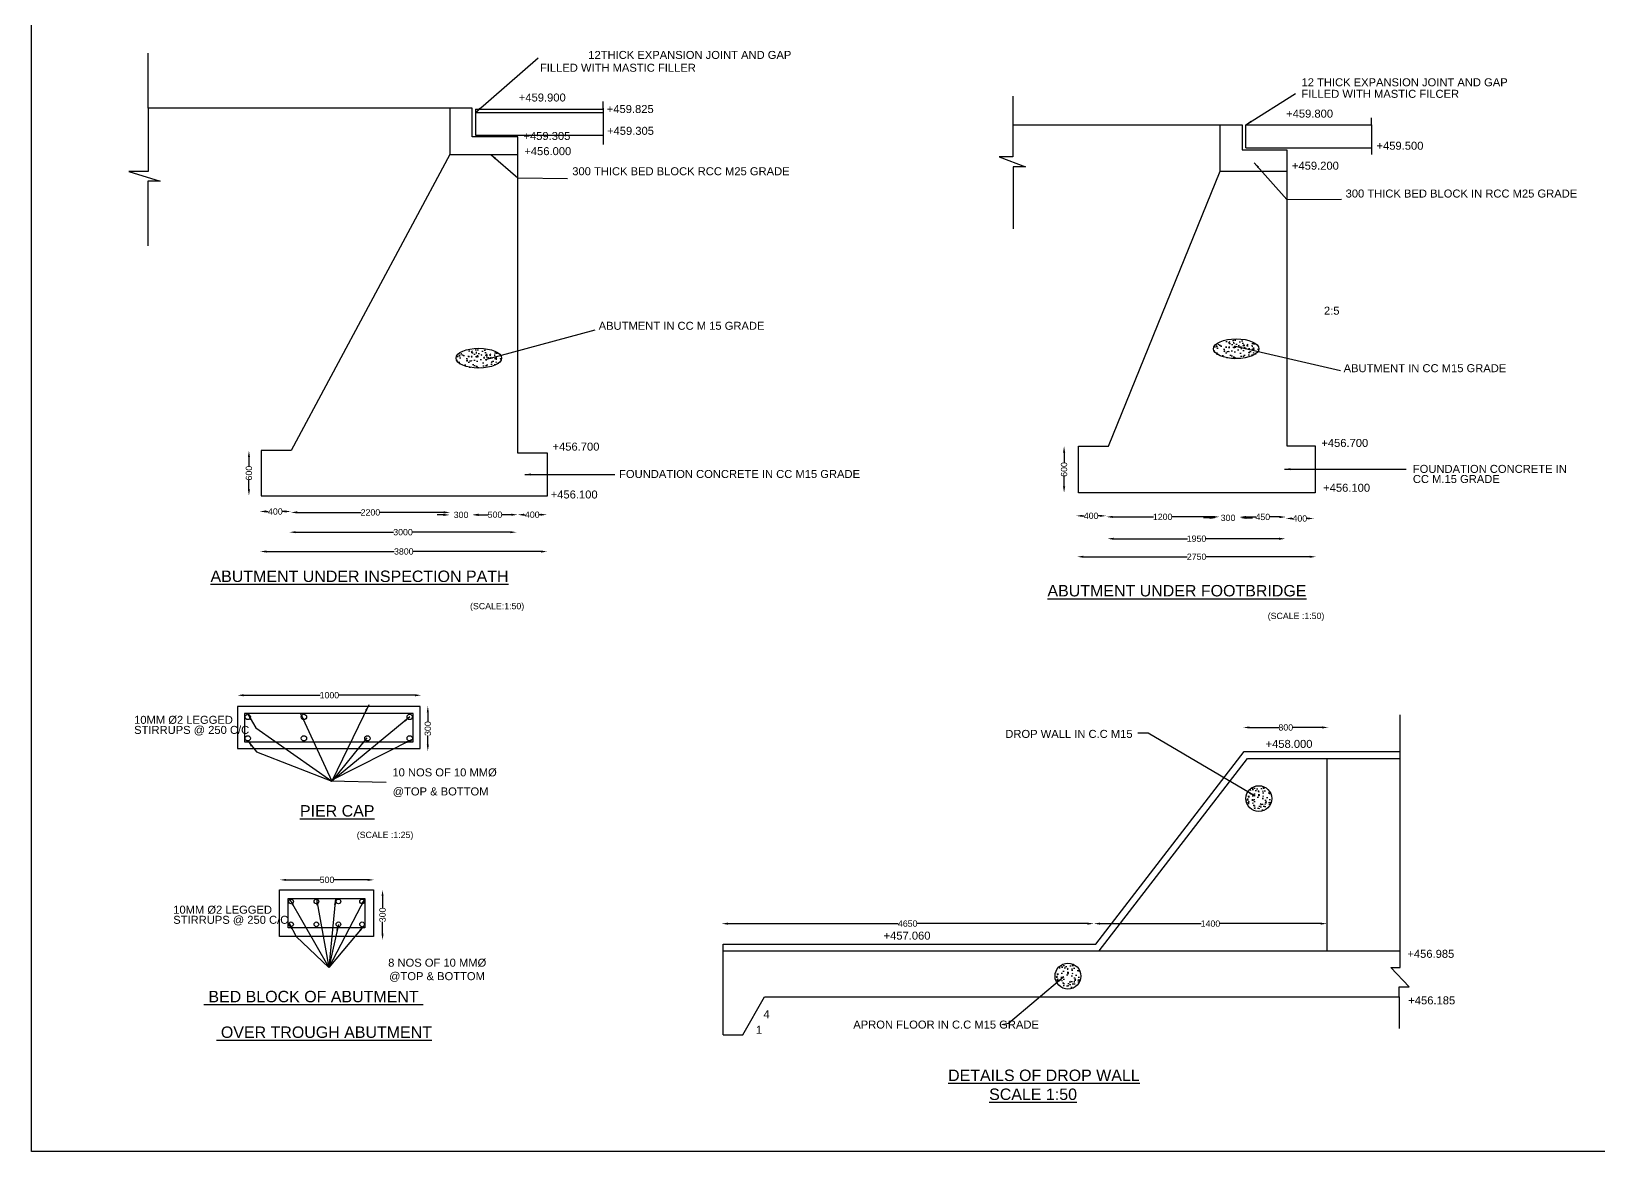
# Model space of a CAD drawing. Header units: millimetres. Extents: x 2521397 to 2545229, y 44350143 to 44367273.
# Drawn here: x 2521397 to 2535111, y 44350223 to 44360028 of the extents above; entities that cross this region are included whole.
import ezdxf

# ---------------------------------------------------------------- set-up
doc = ezdxf.new("R2010")
doc.units = ezdxf.units.MM
doc.header["$MEASUREMENT"] = 0
for name, color, linetype in [('DIMENSION', 7, 'Continuous'), ('DRAWING', 2, 'Continuous'), ('TEXT', 7, 'Continuous')]:
    doc.layers.add(name, color=color, linetype=linetype)
doc.styles.get("Standard").update_dxf_attribs({"font": 'arial.ttf', "height": 55})
doc.dimstyles.get("Standard").update_dxf_attribs({"dimtxt": 55, "dimasz": 55, "dimexe": 0.18, "dimexo": 0.0625, "dimgap": 0.09, "dimtad": 0, "dimdec": 0, "dimzin": 0, "dimdsep": 46, "dimtxsty": 'Standard', "dimcen": 0.09, "dimse1": 1, "dimse2": 1, "dimadec": 0, "dimazin": 0, "dimtfac": 1, "dimtdec": 0, "dimtofl": 0, "dimtmove": 0, "dimatfit": 3, "dimfxl": 1, "dimtolj": 1, "dimtzin": 0, "dimarcsym": 0})

# ---------------------------------------------------------------- blocks, each defined once
blk = doc.blocks.new('*D84')
at = {"layer": 'Defpoints', "color": 0, "transparency": 16777216}
for p in [(2527436, 44352239), (2530694, 44352219), (2530694, 44352202)]:
    blk.add_point(p, dxfattribs=at)
at = {"layer": 'TEXT', "color": 0, "lineweight": -2, "transparency": 16777216}
for p, q in [((2527492, 44352219), (2528982, 44352219)), ((2530638, 44352219), (2529148, 44352219))]:
    blk.add_line(p, q, dxfattribs=at)
at = {"layer": 'TEXT', "color": 0, "transparency": 16777216}
for points in [[(2527492, 44352228), (2527492, 44352210), (2527436, 44352219)], [(2530638, 44352228), (2530638, 44352210), (2530694, 44352219)]]:
    blk.add_solid(points, dxfattribs=at)
at = {"layer": 'TEXT', "color": 0, "transparency": 16777216, "insert": (2529065, 44352219), "char_height": 55, "attachment_point": 5}
blk.add_mtext('\\A1;4650', dxfattribs=at)
blk = doc.blocks.new('*D85')
at = {"layer": 'Defpoints', "color": 0, "transparency": 16777216}
for p in [(2530694, 44352219), (2532734, 44352219), (2532734, 44352219)]:
    blk.add_point(p, dxfattribs=at)
at = {"layer": 'TEXT', "color": 0, "lineweight": -2, "transparency": 16777216}
for p, q in [((2530748, 44352219), (2531634, 44352219)), ((2532678, 44352219), (2531793, 44352219))]:
    blk.add_line(p, q, dxfattribs=at)
at = {"layer": 'TEXT', "color": 0, "transparency": 16777216}
for points in [[(2530748, 44352228), (2530748, 44352210), (2530694, 44352219)], [(2532678, 44352228), (2532678, 44352210), (2532734, 44352219)]]:
    blk.add_solid(points, dxfattribs=at)
at = {"layer": 'TEXT', "color": 0, "transparency": 16777216, "insert": (2531714, 44352219), "char_height": 55, "attachment_point": 5}
blk.add_mtext('\\A1;1400', dxfattribs=at)
blk = doc.blocks.new('*D86')
at = {"layer": 'Defpoints', "color": 0, "transparency": 16777216}
for p in [(2532000, 44353931), (2532746, 44353936), (2532746, 44353913)]:
    blk.add_point(p, dxfattribs=at)
at = {"layer": 'TEXT', "color": 0, "lineweight": -2, "transparency": 16777216}
for p, q in [((2532055, 44353936), (2532312, 44353936)), ((2532691, 44353936), (2532434, 44353936))]:
    blk.add_line(p, q, dxfattribs=at)
at = {"layer": 'TEXT', "color": 0, "transparency": 16777216}
for points in [[(2532055, 44353945), (2532055, 44353927), (2532000, 44353936)], [(2532691, 44353945), (2532691, 44353927), (2532746, 44353936)]]:
    blk.add_solid(points, dxfattribs=at)
at = {"layer": 'TEXT', "color": 0, "transparency": 16777216, "insert": (2532373, 44353936), "char_height": 55, "attachment_point": 5}
blk.add_mtext('\\A1;800', dxfattribs=at)
blk = doc.blocks.new('*D87')
at = {"layer": 'Defpoints', "color": 0, "transparency": 16777216}
for p in [(2530548, 44355440), (2532638, 44355435), (2532638, 44355430)]:
    blk.add_point(p, dxfattribs=at)
at = {"layer": 'TEXT', "color": 0, "lineweight": -2, "transparency": 16777216}
for p, q in [((2530602, 44355430), (2531510, 44355430)), ((2532583, 44355430), (2531675, 44355430))]:
    blk.add_line(p, q, dxfattribs=at)
at = {"layer": 'TEXT', "color": 0, "transparency": 16777216}
for points in [[(2530602, 44355439), (2530602, 44355421), (2530548, 44355430)], [(2532583, 44355439), (2532583, 44355421), (2532638, 44355430)]]:
    blk.add_solid(points, dxfattribs=at)
at = {"layer": 'TEXT', "color": 0, "transparency": 16777216, "insert": (2531593, 44355430), "char_height": 55, "attachment_point": 5}
blk.add_mtext('\\A1;2750', dxfattribs=at)
blk = doc.blocks.new('*D88')
at = {"layer": 'Defpoints', "color": 0, "transparency": 16777216}
for p in [(2530813, 44355588), (2530813, 44355588), (2532370, 44355595)]:
    blk.add_point(p, dxfattribs=at)
at = {"layer": 'TEXT', "color": 0, "lineweight": -2, "transparency": 16777216}
for p, q in [((2530868, 44355588), (2531512, 44355588)), ((2532315, 44355588), (2531671, 44355588))]:
    blk.add_line(p, q, dxfattribs=at)
at = {"layer": 'TEXT', "color": 0, "transparency": 16777216}
for points in [[(2530868, 44355597), (2530868, 44355578), (2530813, 44355588)], [(2532315, 44355597), (2532315, 44355578), (2532370, 44355588)]]:
    blk.add_solid(points, dxfattribs=at)
at = {"layer": 'TEXT', "color": 0, "transparency": 16777216, "insert": (2531592, 44355588), "char_height": 55, "attachment_point": 5}
blk.add_mtext('\\A1;1950', dxfattribs=at)
blk = doc.blocks.new('*D89')
at = {"layer": 'Defpoints', "color": 0, "transparency": 16777216}
for p in [(2530539, 44355788), (2530539, 44355788), (2530802, 44355776)]:
    blk.add_point(p, dxfattribs=at)
at = {"layer": 'TEXT', "color": 0, "lineweight": -2, "transparency": 16777216}
for p, q in [((2530594, 44355788), (2530609, 44355788)), ((2530747, 44355788), (2530732, 44355788))]:
    blk.add_line(p, q, dxfattribs=at)
at = {"layer": 'TEXT', "color": 0, "transparency": 16777216}
for points in [[(2530594, 44355797), (2530594, 44355779), (2530539, 44355788)], [(2530747, 44355797), (2530747, 44355779), (2530802, 44355788)]]:
    blk.add_solid(points, dxfattribs=at)
at = {"layer": 'TEXT', "color": 0, "transparency": 16777216, "insert": (2530670, 44355788), "char_height": 55, "attachment_point": 5}
blk.add_mtext('\\A1;400', dxfattribs=at)
blk = doc.blocks.new('*D90')
at = {"layer": 'Defpoints', "color": 0, "transparency": 16777216}
for p in [(2530802, 44355788), (2531791, 44355781), (2531791, 44355779)]:
    blk.add_point(p, dxfattribs=at)
at = {"layer": 'TEXT', "color": 0, "lineweight": -2, "transparency": 16777216}
for p, q in [((2530857, 44355779), (2531217, 44355779)), ((2531736, 44355779), (2531376, 44355779))]:
    blk.add_line(p, q, dxfattribs=at)
at = {"layer": 'TEXT', "color": 0, "transparency": 16777216}
for points in [[(2530857, 44355788), (2530857, 44355770), (2530802, 44355779)], [(2531736, 44355788), (2531736, 44355770), (2531791, 44355779)]]:
    blk.add_solid(points, dxfattribs=at)
at = {"layer": 'TEXT', "color": 0, "transparency": 16777216, "insert": (2531296, 44355779), "char_height": 55, "attachment_point": 5}
blk.add_mtext('\\A1;1200', dxfattribs=at)
blk = doc.blocks.new('*D91')
at = {"layer": 'Defpoints', "color": 0, "transparency": 16777216}
for p in [(2531764, 44355774), (2531973, 44355770), (2531973, 44355770)]:
    blk.add_point(p, dxfattribs=at)
at = {"layer": 'TEXT', "color": 0, "lineweight": -2, "transparency": 16777216}
for p, q in [((2531708, 44355770), (2531654, 44355770)), ((2532028, 44355770), (2532083, 44355770))]:
    blk.add_line(p, q, dxfattribs=at)
at = {"layer": 'TEXT', "color": 0, "transparency": 16777216}
for points in [[(2531708, 44355780), (2531708, 44355761), (2531764, 44355770)], [(2532028, 44355780), (2532028, 44355761), (2531973, 44355770)]]:
    blk.add_solid(points, dxfattribs=at)
at = {"layer": 'TEXT', "color": 0, "transparency": 16777216, "insert": (2531868, 44355770), "char_height": 55, "attachment_point": 5}
blk.add_mtext('\\A1;300', dxfattribs=at)
blk = doc.blocks.new('*D92')
at = {"layer": 'Defpoints', "color": 0, "transparency": 16777216}
for p in [(2531970, 44355771), (2532374, 44355778), (2532374, 44355770)]:
    blk.add_point(p, dxfattribs=at)
at = {"layer": 'TEXT', "color": 0, "lineweight": -2, "transparency": 16777216}
for p, q in [((2532025, 44355778), (2532110, 44355778)), ((2532318, 44355778), (2532233, 44355778))]:
    blk.add_line(p, q, dxfattribs=at)
at = {"layer": 'TEXT', "color": 0, "transparency": 16777216}
for points in [[(2532025, 44355787), (2532025, 44355768), (2531970, 44355778)], [(2532318, 44355787), (2532318, 44355768), (2532374, 44355778)]]:
    blk.add_solid(points, dxfattribs=at)
at = {"layer": 'TEXT', "color": 0, "transparency": 16777216, "insert": (2532172, 44355778), "char_height": 55, "attachment_point": 5}
blk.add_mtext('\\A1;450', dxfattribs=at)
blk = doc.blocks.new('*D93')
at = {"layer": 'Defpoints', "color": 0, "transparency": 16777216}
for p in [(2532374, 44355778), (2532620, 44355772), (2532620, 44355765)]:
    blk.add_point(p, dxfattribs=at)
at = {"layer": 'TEXT', "color": 0, "lineweight": -2, "transparency": 16777216}
for p, q in [((2532428, 44355765), (2532435, 44355765)), ((2532564, 44355765), (2532558, 44355765))]:
    blk.add_line(p, q, dxfattribs=at)
at = {"layer": 'TEXT', "color": 0, "transparency": 16777216}
for points in [[(2532428, 44355774), (2532428, 44355756), (2532374, 44355765)], [(2532564, 44355774), (2532564, 44355756), (2532620, 44355765)]]:
    blk.add_solid(points, dxfattribs=at)
at = {"layer": 'TEXT', "color": 0, "transparency": 16777216, "insert": (2532496, 44355765), "char_height": 55, "attachment_point": 5}
blk.add_mtext('\\A1;400', dxfattribs=at)
blk = doc.blocks.new('*D94')
at = {"layer": 'Defpoints', "color": 0, "transparency": 16777216}
for p in [(2530433, 44356398), (2530559, 44356398), (2530559, 44355990)]:
    blk.add_point(p, dxfattribs=at)
at = {"layer": 'TEXT', "color": 0, "lineweight": -2, "transparency": 16777216}
for p, q in [((2530433, 44356342), (2530433, 44356255)), ((2530433, 44356046), (2530433, 44356133))]:
    blk.add_line(p, q, dxfattribs=at)
at = {"layer": 'TEXT', "color": 0, "transparency": 16777216}
for points in [[(2530424, 44356342), (2530443, 44356342), (2530433, 44356398)], [(2530424, 44356046), (2530443, 44356046), (2530433, 44355990)]]:
    blk.add_solid(points, dxfattribs=at)
at = {"layer": 'TEXT', "color": 0, "transparency": 16777216, "insert": (2530433, 44356194), "char_height": 55, "attachment_point": 5, "rotation": 90}
blk.add_mtext('\\A1;600', dxfattribs=at)
blk = doc.blocks.new('*D95')
at = {"layer": 'Defpoints', "color": 0, "transparency": 16777216}
for p in [(2523571, 44352578), (2524396, 44352602), (2524396, 44352558)]:
    blk.add_point(p, dxfattribs=at)
at = {"layer": 'DIMENSION', "color": 0, "lineweight": -2, "transparency": 16777216}
for p, q in [((2523626, 44352602), (2523923, 44352602)), ((2524341, 44352602), (2524044, 44352602))]:
    blk.add_line(p, q, dxfattribs=at)
at = {"layer": 'DIMENSION', "color": 0, "transparency": 16777216}
for points in [[(2523626, 44352611), (2523626, 44352593), (2523571, 44352602)], [(2524341, 44352611), (2524341, 44352593), (2524396, 44352602)]]:
    blk.add_solid(points, dxfattribs=at)
at = {"layer": 'DIMENSION', "color": 0, "transparency": 16777216, "insert": (2523984, 44352602), "char_height": 55, "attachment_point": 5}
blk.add_mtext('\\A1;500', dxfattribs=at)
blk = doc.blocks.new('*D96')
at = {"layer": 'Defpoints', "color": 0, "transparency": 16777216}
for p in [(2524470, 44352514), (2524470, 44352076), (2524470, 44352076)]:
    blk.add_point(p, dxfattribs=at)
at = {"layer": 'DIMENSION', "color": 0, "lineweight": -2, "transparency": 16777216}
for p, q in [((2524470, 44352460), (2524470, 44352356)), ((2524470, 44352132), (2524470, 44352235))]:
    blk.add_line(p, q, dxfattribs=at)
at = {"layer": 'DIMENSION', "color": 0, "transparency": 16777216}
for points in [[(2524461, 44352460), (2524479, 44352460), (2524470, 44352514)], [(2524461, 44352132), (2524479, 44352132), (2524470, 44352076)]]:
    blk.add_solid(points, dxfattribs=at)
at = {"layer": 'DIMENSION', "color": 0, "transparency": 16777216, "insert": (2524470, 44352296), "char_height": 55, "attachment_point": 5, "rotation": 90}
blk.add_mtext('\\A1;300', dxfattribs=at)
blk = doc.blocks.new('*D97')
at = {"layer": 'Defpoints', "color": 0, "transparency": 16777216}
for p in [(2523202, 44354206), (2524808, 44354218), (2524808, 44354168)]:
    blk.add_point(p, dxfattribs=at)
at = {"layer": 'DIMENSION', "color": 0, "lineweight": -2, "transparency": 16777216}
for p, q in [((2523256, 44354218), (2523925, 44354218)), ((2524753, 44354218), (2524084, 44354218))]:
    blk.add_line(p, q, dxfattribs=at)
at = {"layer": 'DIMENSION', "color": 0, "transparency": 16777216}
for points in [[(2523256, 44354227), (2523256, 44354208), (2523202, 44354218)], [(2524753, 44354227), (2524753, 44354208), (2524808, 44354218)]]:
    blk.add_solid(points, dxfattribs=at)
at = {"layer": 'DIMENSION', "color": 0, "transparency": 16777216, "insert": (2524005, 44354218), "char_height": 55, "attachment_point": 5}
blk.add_mtext('\\A1;1000', dxfattribs=at)
blk = doc.blocks.new('*D98')
at = {"layer": 'Defpoints', "color": 0, "transparency": 16777216}
for p in [(2524870, 44354124), (2524862, 44353728), (2524866, 44353728)]:
    blk.add_point(p, dxfattribs=at)
at = {"layer": 'DIMENSION', "color": 0, "lineweight": -2, "transparency": 16777216}
for p, q in [((2524866, 44354069), (2524866, 44353987)), ((2524866, 44353784), (2524866, 44353866))]:
    blk.add_line(p, q, dxfattribs=at)
at = {"layer": 'DIMENSION', "color": 0, "transparency": 16777216}
for points in [[(2524857, 44354069), (2524875, 44354069), (2524866, 44354124)], [(2524857, 44353784), (2524875, 44353784), (2524866, 44353728)]]:
    blk.add_solid(points, dxfattribs=at)
at = {"layer": 'DIMENSION', "color": 0, "transparency": 16777216, "insert": (2524866, 44353926), "char_height": 55, "attachment_point": 5, "rotation": 90}
blk.add_mtext('\\A1;300', dxfattribs=at)
blk = doc.blocks.new('*D99')
at = {"layer": 'Defpoints', "color": 0, "transparency": 16777216}
for p in [(2523400, 44355497), (2525910, 44355476), (2525910, 44355476)]:
    blk.add_point(p, dxfattribs=at)
at = {"layer": 'TEXT', "color": 0, "lineweight": -2, "transparency": 16777216}
for p, q in [((2523456, 44355476), (2524573, 44355476)), ((2525856, 44355476), (2524738, 44355476))]:
    blk.add_line(p, q, dxfattribs=at)
at = {"layer": 'TEXT', "color": 0, "transparency": 16777216}
for points in [[(2523456, 44355485), (2523456, 44355466), (2523400, 44355476)], [(2525856, 44355485), (2525856, 44355466), (2525910, 44355476)]]:
    blk.add_solid(points, dxfattribs=at)
at = {"layer": 'TEXT', "color": 0, "transparency": 16777216, "insert": (2524656, 44355476), "char_height": 55, "attachment_point": 5}
blk.add_mtext('\\A1;3800', dxfattribs=at)
blk = doc.blocks.new('*D100')
at = {"layer": 'Defpoints', "color": 0, "transparency": 16777216}
for p in [(2523656, 44355654), (2523656, 44355645), (2525642, 44355617)]:
    blk.add_point(p, dxfattribs=at)
at = {"layer": 'TEXT', "color": 0, "lineweight": -2, "transparency": 16777216}
for p, q in [((2523710, 44355645), (2524567, 44355645)), ((2525587, 44355645), (2524731, 44355645))]:
    blk.add_line(p, q, dxfattribs=at)
at = {"layer": 'TEXT', "color": 0, "transparency": 16777216}
for points in [[(2523710, 44355654), (2523710, 44355636), (2523656, 44355645)], [(2525587, 44355654), (2525587, 44355636), (2525642, 44355645)]]:
    blk.add_solid(points, dxfattribs=at)
at = {"layer": 'TEXT', "color": 0, "transparency": 16777216, "insert": (2524649, 44355645), "char_height": 55, "attachment_point": 5}
blk.add_mtext('\\A1;3000', dxfattribs=at)
blk = doc.blocks.new('*D101')
at = {"layer": 'Defpoints', "color": 0, "transparency": 16777216}
for p in [(2523396, 44355826), (2523396, 44355826), (2523668, 44355820)]:
    blk.add_point(p, dxfattribs=at)
at = {"layer": 'TEXT', "color": 0, "lineweight": -2, "transparency": 16777216}
for p, q in [((2523452, 44355826), (2523470, 44355826)), ((2523613, 44355826), (2523594, 44355826))]:
    blk.add_line(p, q, dxfattribs=at)
at = {"layer": 'TEXT', "color": 0, "transparency": 16777216}
for points in [[(2523452, 44355836), (2523452, 44355817), (2523396, 44355826)], [(2523613, 44355836), (2523613, 44355817), (2523668, 44355826)]]:
    blk.add_solid(points, dxfattribs=at)
at = {"layer": 'TEXT', "color": 0, "transparency": 16777216, "insert": (2523532, 44355826), "char_height": 55, "attachment_point": 5}
blk.add_mtext('\\A1;400', dxfattribs=at)
blk = doc.blocks.new('*D102')
at = {"layer": 'Defpoints', "color": 0, "transparency": 16777216}
for p in [(2523668, 44355826), (2525060, 44355818), (2525060, 44355818)]:
    blk.add_point(p, dxfattribs=at)
at = {"layer": 'TEXT', "color": 0, "lineweight": -2, "transparency": 16777216}
for p, q in [((2523723, 44355818), (2524282, 44355818)), ((2525006, 44355818), (2524447, 44355818))]:
    blk.add_line(p, q, dxfattribs=at)
at = {"layer": 'TEXT', "color": 0, "transparency": 16777216}
for points in [[(2523723, 44355828), (2523723, 44355809), (2523668, 44355818)], [(2525006, 44355828), (2525006, 44355809), (2525060, 44355818)]]:
    blk.add_solid(points, dxfattribs=at)
at = {"layer": 'TEXT', "color": 0, "transparency": 16777216, "insert": (2524364, 44355818), "char_height": 55, "attachment_point": 5}
blk.add_mtext('\\A1;2200', dxfattribs=at)
blk = doc.blocks.new('*D103')
at = {"layer": 'Defpoints', "color": 0, "transparency": 16777216}
for p in [(2525057, 44355818), (2525256, 44355810), (2525256, 44355796)]:
    blk.add_point(p, dxfattribs=at)
at = {"layer": 'TEXT', "color": 0, "lineweight": -2, "transparency": 16777216}
for p, q in [((2525002, 44355796), (2524947, 44355796)), ((2525311, 44355796), (2525366, 44355796))]:
    blk.add_line(p, q, dxfattribs=at)
at = {"layer": 'TEXT', "color": 0, "transparency": 16777216}
for points in [[(2525002, 44355806), (2525002, 44355787), (2525057, 44355796)], [(2525311, 44355806), (2525311, 44355787), (2525256, 44355796)]]:
    blk.add_solid(points, dxfattribs=at)
at = {"layer": 'TEXT', "color": 0, "transparency": 16777216, "insert": (2525157, 44355796), "char_height": 55, "attachment_point": 5}
blk.add_mtext('\\A1;300', dxfattribs=at)
blk = doc.blocks.new('*D104')
at = {"layer": 'Defpoints', "color": 0, "transparency": 16777216}
for p in [(2525256, 44355796), (2525652, 44355798), (2525652, 44355784)]:
    blk.add_point(p, dxfattribs=at)
at = {"layer": 'TEXT', "color": 0, "lineweight": -2, "transparency": 16777216}
for p, q in [((2525311, 44355798), (2525393, 44355798)), ((2525597, 44355798), (2525515, 44355798))]:
    blk.add_line(p, q, dxfattribs=at)
at = {"layer": 'TEXT', "color": 0, "transparency": 16777216}
for points in [[(2525311, 44355807), (2525311, 44355789), (2525256, 44355798)], [(2525597, 44355807), (2525597, 44355789), (2525652, 44355798)]]:
    blk.add_solid(points, dxfattribs=at)
at = {"layer": 'TEXT', "color": 0, "transparency": 16777216, "insert": (2525454, 44355798), "char_height": 55, "attachment_point": 5}
blk.add_mtext('\\A1;500', dxfattribs=at)
blk = doc.blocks.new('*D105')
at = {"layer": 'Defpoints', "color": 0, "transparency": 16777216}
for p in [(2525652, 44355798), (2525908, 44355798), (2525908, 44355798)]:
    blk.add_point(p, dxfattribs=at)
at = {"layer": 'TEXT', "color": 0, "lineweight": -2, "transparency": 16777216}
for p, q in [((2525707, 44355798), (2525718, 44355798)), ((2525853, 44355798), (2525842, 44355798))]:
    blk.add_line(p, q, dxfattribs=at)
at = {"layer": 'TEXT', "color": 0, "transparency": 16777216}
for points in [[(2525707, 44355807), (2525707, 44355789), (2525652, 44355798)], [(2525853, 44355807), (2525853, 44355789), (2525908, 44355798)]]:
    blk.add_solid(points, dxfattribs=at)
at = {"layer": 'TEXT', "color": 0, "transparency": 16777216, "insert": (2525780, 44355798), "char_height": 55, "attachment_point": 5}
blk.add_mtext('\\A1;400', dxfattribs=at)
blk = doc.blocks.new('*D106')
at = {"layer": 'Defpoints', "color": 0, "transparency": 16777216}
for p in [(2523301, 44356359), (2523409, 44356359), (2523409, 44355964)]:
    blk.add_point(p, dxfattribs=at)
at = {"layer": 'TEXT', "color": 0, "lineweight": -2, "transparency": 16777216}
for p, q in [((2523301, 44356304), (2523301, 44356222)), ((2523301, 44356019), (2523301, 44356101))]:
    blk.add_line(p, q, dxfattribs=at)
at = {"layer": 'TEXT', "color": 0, "transparency": 16777216}
for points in [[(2523292, 44356304), (2523310, 44356304), (2523301, 44356359)], [(2523292, 44356019), (2523310, 44356019), (2523301, 44355964)]]:
    blk.add_solid(points, dxfattribs=at)
at = {"layer": 'TEXT', "color": 0, "transparency": 16777216, "insert": (2523301, 44356162), "char_height": 55, "attachment_point": 5, "rotation": 90}
blk.add_mtext('\\A1;600', dxfattribs=at)

msp = doc.modelspace()

# ---------------------------------------------------------------- hatches: boundary and pattern name
at = {"layer": 'TEXT'}
h = msp.add_hatch(dxfattribs=at)
h.set_pattern_fill('AR-CONC', color=0, scale=15, style=0)
h.set_pattern_definition([(50, (7855.5, -6813), (107.58902739, -9.41282025), [11.25, -123.75]), (355, (7855.5, -6813), (-20.81270004, 112.82882006), [9, -99]), (100.4514, (7864.47, -6813.78), (86.77640726, 103.4159313), [9.5610285, -105.1713168]), (46.1842, (7855.5, -6783), (160.0861573, -24.82785215), [16.875, -185.625]), (96.6356, (7868.84, -6785.07), (140.19940583, 146.11768064), [14.3415432, -157.75695]), (351.1842, (7855.5, -6783), (140.1992918, 146.11779014), [13.5, -148.5]), (21, (7870.5, -6790.5), (89.53605782, -60.3928336), [11.25, -123.75]), (326, (7870.5, -6790.5), (36.4972998, 108.77250676), [9, -99]), (71.4514, (7877.96, -6795.53), (126.03339429, 48.3795745), [9.5610285, -105.1713168]), (37.5, (7855.5, -6813), (1.823978298, 49.934078075), [0, -97.8, 0, -100.5, 0, -99.375]), (7.5, (7855.5, -6813), (39.460430616, 59.16175678), [0, -57.3, 0, -95.55, 0, -37.875]), (327.5, (7822.05, -6813), (80.073365426, -3.38323076), [0, -37.5, 0, -117, 0, -155.25]), (317.5, (7807.05, -6813), (87.4779254, 15.01574735), [0, -48.75, 0, -77.7, 0, -110.25])])
edge = h.paths.add_edge_path()
edge.add_ellipse((2531939, 44357250.5), major_axis=(-198.5, 0), ratio=0.4357683, start_angle=0, end_angle=360)
h = msp.add_hatch(dxfattribs=at)
h.set_pattern_fill('AR-CONC', color=0, scale=15, style=0)
h.set_pattern_definition([(50, (1228.5, -6895.5), (107.58902739, -9.41282025), [11.25, -123.75]), (355, (1228.5, -6895.5), (-20.81270004, 112.82882006), [9, -99]), (100.4514, (1237.47, -6896.28), (86.77640726, 103.4159313), [9.5610285, -105.1713168]), (46.1842, (1228.5, -6865.5), (160.0861573, -24.82785215), [16.875, -185.625]), (96.6356, (1241.84, -6867.57), (140.19940583, 146.11768064), [14.3415432, -157.75695]), (351.1842, (1228.5, -6865.5), (140.1992918, 146.11779014), [13.5, -148.5]), (21, (1243.5, -6873), (89.53605782, -60.3928336), [11.25, -123.75]), (326, (1243.5, -6873), (36.4972998, 108.77250676), [9, -99]), (71.4514, (1250.96, -6878.03), (126.03339429, 48.3795745), [9.5610285, -105.1713168]), (37.5, (1228.5, -6895.5), (1.823978298, 49.934078075), [0, -97.8, 0, -100.5, 0, -99.375]), (7.5, (1228.5, -6895.5), (39.460430616, 59.16175678), [0, -57.3, 0, -95.55, 0, -37.875]), (327.5, (1195.05, -6895.5), (80.073365426, -3.38323076), [0, -37.5, 0, -117, 0, -155.25]), (317.5, (1180.05, -6895.5), (87.4779254, 15.01574735), [0, -48.75, 0, -77.7, 0, -110.25])])
edge = h.paths.add_edge_path()
edge.add_ellipse((2525312, 44357168), major_axis=(-198.5, 0), ratio=0.4357683, start_angle=0, end_angle=360)
h = msp.add_hatch(dxfattribs=at)
h.set_pattern_fill('AR-CONC', color=0, scale=15, style=0)
h.set_pattern_definition([(50, (0, 0), (107.58902739, -9.41282025), [11.25, -123.75]), (355, (0, 0), (-20.81270004, 112.82882006), [9, -99]), (100.4514, (8.97, -0.78), (86.77640726, 103.4159313), [9.5610285, -105.1713168]), (46.1842, (0, 30), (160.0861573, -24.82785215), [16.875, -185.625]), (96.6356, (13.34, 27.93), (140.19940583, 146.11768064), [14.3415432, -157.75695]), (351.1842, (0, 30), (140.1992918, 146.11779014), [13.5, -148.5]), (21, (15, 22.5), (89.53605782, -60.3928336), [11.25, -123.75]), (326, (15, 22.5), (36.4972998, 108.77250676), [9, -99]), (71.4514, (22.46, 17.47), (126.03339429, 48.3795745), [9.5610285, -105.1713168]), (37.5, (0, 0), (1.823978298, 49.934078075), [0, -97.8, 0, -100.5, 0, -99.375]), (7.5, (0, 0), (39.460430616, 59.16175678), [0, -57.3, 0, -95.55, 0, -37.875]), (327.5, (-33.45, 0), (80.073365426, -3.38323076), [0, -37.5, 0, -117, 0, -155.25]), (317.5, (-48.45, 0), (87.4779254, 15.01574735), [0, -48.75, 0, -77.7, 0, -110.25])])
edge = h.paths.add_edge_path()
edge.add_arc((2532137.5, 44353313.5), 113.1, 0, 360)
h = msp.add_hatch(dxfattribs=at)
h.set_pattern_fill('AR-CONC', color=0, scale=15, style=0)
h.set_pattern_definition([(50, (-1670.21, -1553.6), (107.58902739, -9.41282025), [11.25, -123.75]), (355, (-1670.21, -1553.6), (-20.81270004, 112.82882006), [9, -99]), (100.4514, (-1661.24, -1554.38), (86.77640726, 103.4159313), [9.5610285, -105.1713168]), (46.1842, (-1670.21, -1523.6), (160.0861573, -24.82785215), [16.875, -185.625]), (96.6356, (-1656.87, -1525.67), (140.19940583, 146.11768064), [14.3415432, -157.75695]), (351.1842, (-1670.2, -1523.6), (140.1992918, 146.11779014), [13.5, -148.5]), (21, (-1655.21, -1531.1), (89.53605782, -60.3928336), [11.25, -123.75]), (326, (-1655.21, -1531.1), (36.4972998, 108.77250676), [9, -99]), (71.4514, (-1647.75, -1536.13), (126.03339429, 48.3795745), [9.5610285, -105.1713168]), (37.5, (-1670.207, -1553.6), (1.823978298, 49.934078075), [0, -97.8, 0, -100.5, 0, -99.375]), (7.5, (-1670.207, -1553.6), (39.460430616, 59.16175678), [0, -57.3, 0, -95.55, 0, -37.875]), (327.5, (-1703.657, -1553.6), (80.073365426, -3.38323076), [0, -37.5, 0, -117, 0, -155.25]), (317.5, (-1718.66, -1553.6), (87.4779254, 15.01574735), [0, -48.75, 0, -77.7, 0, -110.25])])
edge = h.paths.add_edge_path()
edge.add_arc((2530467.3, 44351759.9), 113.1, 0, 360)

# ---------------------------------------------------------------- linework, layer by layer
at = {"layer": 'DRAWING', "color": 0}
for points in [[(2523200, 44353750.5), (2524799.5, 44353750.5), (2524799.5, 44354118.5), (2523200, 44354118.5)], [(2523261, 44353811.5), (2524738.5, 44353811.5), (2524738.5, 44354057.5), (2523261, 44354057.5)], [(2523569, 44352515.5), (2524390, 44352515.5), (2524390, 44352107), (2523569, 44352107)], [(2523644.5, 44352440), (2524314.5, 44352440), (2524314.5, 44352182.5), (2523644.5, 44352182.5)]]:
    msp.add_lwpolyline(points, close=True, dxfattribs=at)
msp.add_lwpolyline([(2533366, 44351578.5), (2533366, 44351665), (2533452.5, 44351665), (2533292.5, 44351835.5), (2533372.5, 44351835.5), (2533372.5, 44354045.5)], dxfattribs=at)
for centre, radius in [((2523290.5, 44354028.5), 23.2), ((2523782, 44354028.5), 23.2), ((2524707.5, 44354028.5), 23.2), ((2523290.5, 44353841), 23.2), ((2523782, 44353841), 23.2), ((2524337.5, 44353841), 23.2), ((2524707.5, 44353841), 23.2), ((2523669.5, 44352414), 20.5), ((2523891, 44352414), 20.5), ((2524084, 44352414), 20.5), ((2524291.5, 44352414), 20.5), ((2523669.5, 44352213), 20.5), ((2523891, 44352213), 20.5), ((2524084, 44352213), 20.5), ((2524291.5, 44352213), 20.5)]:
    msp.add_circle(centre, radius, dxfattribs=at)
at = {"layer": 'TEXT', "color": 0}
msp.add_lwpolyline([(2545209.7, 44350223.4), (2521397, 44350223.4), (2521397, 44367273), (2545209.7, 44367273)], close=True, dxfattribs=at)
for points in [[(2523670, 44356359), (2523409, 44356359), (2523409, 44355964), (2525912.5, 44355964), (2525912.5, 44356336.5), (2525653.5, 44356336.5), (2525653.5, 44359104), (2525255, 44359104), (2525255, 44359355), (2522419.5, 44359355), (2522419.5, 44359837.5)], [(2522419.5, 44359355), (2522419.5, 44358802), (2522250, 44358802), (2522523, 44358716.5), (2522417, 44358716.5), (2522417, 44358151.5)], [(2525060, 44359355), (2525060, 44358950.5), (2525653.5, 44358950.5)], [(2525283, 44359348), (2526401, 44359348), (2526401, 44359415)], [(2525283, 44359348), (2525283, 44359120), (2526401, 44359120)], [(2526401, 44359356), (2526401, 44359037)], [(2529986, 44359460.5), (2529986, 44358930), (2529864, 44358930), (2530095, 44358844), (2529987.5, 44358844), (2529987.5, 44358299)], [(2525283, 44359318), (2526401, 44359318)], [(2532022.5, 44359010), (2532022.5, 44359209.5), (2533122.5, 44359209.5), (2533122.5, 44359270.5)], [(2529986, 44359209.5), (2531992, 44359209.5), (2531992, 44358992.5), (2532381, 44358992.5), (2532381, 44358809), (2532381, 44356399.5), (2532630.5, 44356399.5), (2532630.5, 44355990.5), (2530559, 44355990.5), (2530559, 44356397.5), (2530820.5, 44356397.5), (2531799.5, 44358805), (2532381, 44358805)], [(2531799.5, 44358805), (2531799.5, 44359209.5)], [(2533122.5, 44359209.5), (2533122.5, 44358951.5)], [(2525060, 44358950.5), (2523670, 44356359)], [(2532022.5, 44359010), (2533122.5, 44359010)], [(2527449.5, 44351246), (2527449.5, 44352040), (2530711, 44352040), (2532010, 44353725), (2533372.5, 44353725)], [(2527449.5, 44351980), (2530740.5, 44351980), (2532039.5, 44353665), (2533372.5, 44353665)], [(2532733.5, 44353665), (2532733.5, 44351980)], [(2530740.5, 44351980), (2533372.5, 44351980)], [(2527449.5, 44351246), (2527621, 44351246), (2527812.5, 44351578.5), (2533366, 44351578.5), (2533366, 44351300.5)]]:
    msp.add_lwpolyline(points, dxfattribs=at)
for centre in [(2532137.5, 44353313.5), (2530467.3, 44351759.9)]:
    msp.add_circle(centre, 113.1, dxfattribs=at)
for centre in [(2531939, 44357250.5), (2525312, 44357168)]:
    msp.add_ellipse(centre, major_axis=(-198.5, 0), ratio=0.4357683, dxfattribs=at)

# ---------------------------------------------------------------- texts
for s, height, p in [('12THICK EXPANSION JOINT AND GAP', 70, (2526270.3, 44359787)), ('FILLED WITH MASTIC FILLER', 70, (2525847.4, 44359674.9)), ('+459.900', 70, (2525662.3, 44359414.4)), ('FILLED WITH MASTIC FILCER', 70, (2532509.6, 44359446.6)), ('12 THICK EXPANSION JOINT AND GAP', 70, (2532510.8, 44359547.6)), ('+459.825', 70, (2526431.8, 44359313.6)), ('+459.800', 70, (2532376.2, 44359273.3)), ('+459.305', 70, (2525702.8, 44359077.7)), ('+459.305', 70, (2526434.1, 44359122.8)), ('+456.000', 70, (2525710.4, 44358944.8)), ('+459.500', 70, (2533166.9, 44358992.4)), ('300 THICK BED BLOCK RCC M25 GRADE', 70, (2526129.8, 44358769)), ('+459.200', 70, (2532427, 44358817.5)), ('300 THICK BED BLOCK IN RCC M25 GRADE', 70, (2532896.5, 44358573.9)), ('2:5', 70, (2532707.1, 44357548.7)), ('ABUTMENT IN CC M 15 GRADE', 70, (2526361, 44357416.5)), ('ABUTMENT IN CC M15 GRADE', 70, (2532879.2, 44357045.4)), ('+456.700', 70, (2525957.1, 44356359)), ('+456.700', 70, (2532683.9, 44356391)), ('FOUNDATION CONCRETE IN', 70, (2533484.9, 44356164)), ('FOUNDATION CONCRETE IN CC M15 GRADE', 70, (2526539.8, 44356119.5)), ('+456.100', 70, (2532700.1, 44355998.9)), ('CC M.15 GRADE', 70, (2533484.9, 44356075.6)), (' +456.100', 70, (2525914.1, 44355940)), ('%%UABUTMENT UNDER INSPECTION PATH', 100, (2522964.7, 44355209.1)), ('%%UABUTMENT UNDER FOOTBRIDGE', 100, (2530287.7, 44355082.9)), ('(SCALE:1:50) ', 55, (2525235.5, 44354970.7)), ('(SCALE :1:50)', 55, (2532215.1, 44354884.7)), ('10MM Ø2 LEGGED', 70, (2522296.4, 44353967.9)), ('STIRRUPS @ 250 C/C', 70, (2522296.4, 44353879.6)), ('DROP WALL IN C.C M15', 70, (2529918.9, 44353844.6)), ('+458.000', 70, (2532196.2, 44353757.2)), ('10 NOS OF 10 MMØ ', 70, (2524556.4, 44353507.9)), ('@TOP & BOTTOM ', 70, (2524558.9, 44353341.1)), ('%%UPIER CAP', 100, (2523747.3, 44353156)), ('(SCALE :1:25)', 55, (2524244.4, 44352968.3)), ('10MM Ø2 LEGGED', 70, (2522638.5, 44352306)), ('STIRRUPS @ 250 C/C', 70, (2522638.5, 44352217.6)), ('+457.060', 70, (2528853.8, 44352079.1)), ('+456.985', 70, (2533436.9, 44351919.9)), (' 8 NOS OF 10 MMØ ', 70, (2524492, 44351842.5)), ('@TOP & BOTTOM ', 70, (2524527.5, 44351724.5)), ('%%U BED BLOCK OF ABUTMENT ', 100, (2522907.5, 44351531)), ('+456.185', 70, (2533444.9, 44351512.5)), ('4', 70, (2527802.3, 44351390.8)), ('%%U OVER TROUGH ABUTMENT', 100, (2523016.5, 44351219)), ('1', 70, (2527737.3, 44351254.9)), ('APRON FLOOR IN C.C M15 GRADE', 70, (2528588.8, 44351300.6)), ('%%UDETAILS OF DROP WALL', 100, (2529418.3, 44350841.7)), ('%%USCALE 1:50', 100, (2529777.5, 44350676))]:
    msp.add_text(s, height=height, dxfattribs=at).set_placement(p)

# ---------------------------------------------------------------- dimensions: what is measured, and where the dimension line sits
at = {"layer": 'DIMENSION', "color": 0}
for base, p1, p2, text, picture, middle in [((2524808, 44354217.5), (2523201.5, 44354205.5), (2524808, 44354168.5), '1000', '*D97', (2524004.8, 44354217.5)), ((2524396, 44352602), (2523571, 44352577.5), (2524396, 44352558.5), '500', '*D95', (2523983.5, 44352602))]:
    dim = msp.add_linear_dim(base=base, p1=p1, p2=p2, text=text, dimstyle='Standard', dxfattribs=at)
    dim.commit()
    dim.dimension.update_dxf_attribs({"geometry": picture, "text_midpoint": middle})
for base, p1, p2, picture, middle in [((2524866, 44353728.5), (2524869.5, 44354124), (2524862.5, 44353728.5), '*D98', (2524866, 44353926.2)), ((2524470, 44352076.5), (2524470, 44352514.5), (2524470, 44352076.5), '*D96', (2524470, 44352295.5))]:
    dim = msp.add_linear_dim(base=base, p1=p1, p2=p2, angle=90, text='300', dimstyle='Standard', dxfattribs=at)
    dim.commit()
    dim.dimension.update_dxf_attribs({"geometry": picture, "text_midpoint": middle})
at = {"layer": 'TEXT', "color": 0}
for base, p1, p2, picture, middle in [((2523301, 44356359), (2523409, 44355964), (2523409, 44356359), '*D106', (2523301, 44356161.5)), ((2530433.5, 44356397.5), (2530559, 44355990.5), (2530559, 44356397.5), '*D94', (2530433.5, 44356194))]:
    dim = msp.add_linear_dim(base=base, p1=p1, p2=p2, angle=90, text='600', dimstyle='Standard', dxfattribs=at)
    dim.commit()
    dim.dimension.update_dxf_attribs({"geometry": picture, "text_midpoint": middle})
for base, p1, p2, text, picture, middle in [((2523396.5, 44355826.5), (2523668, 44355820), (2523396.5, 44355826.5), '400', '*D101', (2523532.2, 44355826.5)), ((2525060.5, 44355818.5), (2523668, 44355826.5), (2525060.5, 44355818.5), '2200', '*D102', (2524364.2, 44355818.5)), ((2525256, 44355796.5), (2525057.1, 44355817.9), (2525256, 44355810), '300', '*D103', (2525156.5, 44355796.5)), ((2525652, 44355798), (2525256, 44355796.5), (2525652, 44355784.5), '500', '*D104', (2525454, 44355798)), ((2525908, 44355798), (2525652, 44355798), (2525908, 44355798), '400', '*D105', (2525780, 44355798)), ((2530539, 44355788), (2530802, 44355776.5), (2530539, 44355788), '400', '*D89', (2530670.5, 44355788)), ((2531791, 44355779), (2530802, 44355788), (2531791, 44355781), '1200', '*D90', (2531296.5, 44355779)), ((2531973, 44355770.5), (2531763.5, 44355774.4), (2531973, 44355770.5), '300', '*D91', (2531868.2, 44355770.5)), ((2532373.5, 44355777.5), (2531969.6, 44355771.1), (2532373.5, 44355770.5), '450', '*D92', (2532171.5, 44355777.5)), ((2532619.5, 44355765), (2532373.5, 44355777.5), (2532619.5, 44355772), '400', '*D93', (2532496.5, 44355765)), ((2523655.5, 44355645), (2525642, 44355617), (2523655.5, 44355653.5), '3000', '*D100', (2524648.8, 44355645)), ((2525910.5, 44355475.5), (2523400.5, 44355497), (2525910.5, 44355475.5), '3800', '*D99', (2524655.5, 44355475.5)), ((2530813, 44355587.5), (2532370, 44355595), (2530813, 44355587.5), '1950', '*D88', (2531591.5, 44355587.5)), ((2532638, 44355430), (2530547.5, 44355440), (2532638, 44355435), '2750', '*D87', (2531592.8, 44355430)), ((2532746, 44353936), (2532000, 44353931), (2532746, 44353913), '800', '*D86', (2532373, 44353936)), ((2530693.5, 44352219), (2527436.5, 44352239), (2530693.5, 44352202.5), '4650', '*D84', (2529065, 44352219)), ((2532733.5, 44352219), (2530693.5, 44352219), (2532733.5, 44352219), '1400', '*D85', (2531713.5, 44352219))]:
    dim = msp.add_linear_dim(base=base, p1=p1, p2=p2, text=text, dimstyle='Standard', dxfattribs=at)
    dim.commit()
    dim.dimension.update_dxf_attribs({"geometry": picture, "text_midpoint": middle})

# ---------------------------------------------------------------- leaders
at = {"layer": 'DIMENSION', "color": 0}
for points in [[(2523290.5, 44354051.7), (2523362, 44353931.5), (2524026, 44353465.5)], [(2523752.5, 44354057.5), (2524026, 44353465.5)], [(2524349, 44354133.5), (2524026, 44353465.5)], [(2524707.5, 44354028.5), (2524026, 44353465.5)], [(2523290.5, 44353817.8), (2523366, 44353722.5), (2524026, 44353465.5)], [(2524728.7, 44353831.7), (2524015.5, 44353469.6), (2524500.5, 44353456.5)], [(2524333, 44353844), (2524026, 44353465.5)], [(2523659.3, 44352431.8), (2524000.5, 44351834)], [(2523891, 44352434.5), (2524000.5, 44351834)], [(2524314.5, 44352440), (2524000.5, 44351834)], [(2524059.5, 44352440), (2524000.5, 44351834)], [(2523652.6, 44352224.6), (2523714, 44352107), (2524000.5, 44351834)], [(2524084, 44352213), (2524000.5, 44351834)], [(2524307.2, 44352199.8), (2524000.5, 44351834)]]:
    msp.add_leader(points, dimstyle='Standard', override={"dimgap": 0.09, "dimtad": 0}, dxfattribs=at)
at = {"layer": 'TEXT', "color": 0}
for points in [[(2525283, 44359318), (2525831, 44359796.5)], [(2532022.5, 44359209.5), (2532459, 44359484.5)], [(2525416.5, 44358950.5), (2525653.5, 44358746.5), (2526088, 44358740.5)], [(2532097.5, 44358878.5), (2532381, 44358556), (2532861.5, 44358560)], [(2525370, 44357157.5), (2526329, 44357415.5)], [(2531931.5, 44357274), (2532852, 44357060)], [(2532360.5, 44356196.5), (2533426, 44356196.5)], [(2525713.5, 44356150), (2526503.5, 44356150)], [(2532105, 44353334.5), (2531168.5, 44353885), (2531078.5, 44353886)], [(2530431.5, 44351754.5), (2529947, 44351344), (2529887.5, 44351332.5)]]:
    msp.add_leader(points, dimstyle='Standard', override={"dimgap": 0.09, "dimtad": 0}, dxfattribs=at)

doc.saveas('drawing.dxf')
